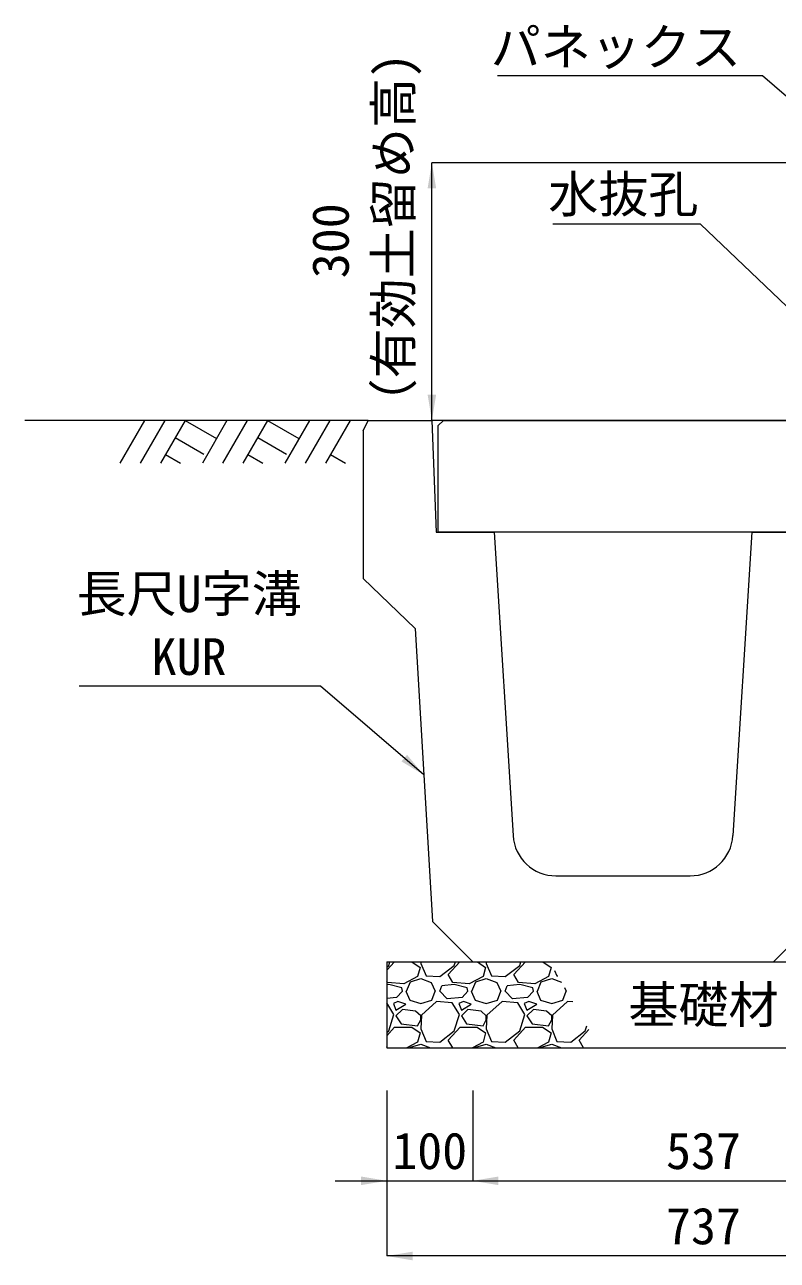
# Model space of a CAD drawing. Units: millimetres at full size, sheet at 1:40. Extents: x 206103 to 244503, y 883348 to 903496.
# Drawn here: x 228591 to 229467, y 896901 to 898339 of the extents above; entities that cross this region are included whole.
import ezdxf
from ezdxf.enums import TextEntityAlignment as Align

# ---------------------------------------------------------------- set-up
doc = ezdxf.new("R2010")
doc.units = ezdxf.units.MM
doc.header["$LTSCALE"] = 40
for name, color, linetype, lineweight in [('0_2', 7, 'Continuous', 20), ('基礎材', 7, 'Continuous', 15), ('寸法線', 7, 'Continuous', 13), ('引出線', 4, 'Continuous', 13), ('本体', 2, 'Continuous', 13), ('ﾊｯﾁﾝｸﾞ', 7, 'Continuous', 5)]:
    doc.layers.add(name, color=color, linetype=linetype, lineweight=lineweight)
doc.styles.add('ＭＳ ゴシック', font='')
doc.styles.get('ＭＳ ゴシック').set_extended_font_data('MS Gothic')

# ---------------------------------------------------------------- blocks, each defined once
blk = doc.blocks.new('filled_arrow')
at = {"color": 0, "linetype": 'Continuous', "lineweight": -2}
blk.add_solid([(7.5, 1.25), (0, 0), (7.5, -1.25)], dxfattribs=at)

msp = doc.modelspace()

# ---------------------------------------------------------------- linework, layer by layer
at = {"layer": '0_2'}
msp.add_line((228991.21, 897878.33), (228591.21, 897878.33), dxfattribs=at)
at = {"layer": '基礎材'}
for p, q in [((229012.71, 897248.33), (229750.02, 897248.33)), ((229012.71, 897248.33), (229012.71, 897148.33)), ((229012.71, 897148.33), (229750.02, 897148.33))]:
    msp.add_line(p, q, dxfattribs=at)
at = {"layer": '寸法線'}
for p, q in [((229065.21, 897878.33), (229065.21, 898178.33)), ((229525.21, 898178.33), (229065.21, 898178.33)), ((229520.21, 897878.33), (229065.21, 897878.33)), ((229012.71, 897098.33), (229012.71, 896993.39)), ((229012.71, 897098.33), (229012.71, 896905.89)), ((229112.71, 897098.33), (229112.71, 896993.39)), ((229112.71, 897098.33), (229112.71, 896993.39)), ((228952.71, 896993.39), (229172.71, 896993.39)), ((229112.71, 896993.39), (229650.02, 896993.39)), ((229750.02, 896905.89), (229012.71, 896905.89))]:
    msp.add_line(p, q, dxfattribs=at)
at = {"layer": '引出線'}
for points in [[(229570.21, 898175.83), (229450, 898279.29), (229141.75, 898279.29)], [(229570.21, 897923.33), (229377.75, 898106.78), (229206, 898106.78)], [(229055.77, 897465.76), (228935.56, 897569.22), (228654.73, 897569.22)]]:
    msp.add_lwpolyline(points, dxfattribs=at)
at = {"layer": '本体'}
for p, q in [((228985.21, 897866.33), (228991.21, 897878.33)), ((228991.21, 897878.33), (229065.21, 897878.33)), ((229065.21, 897878.33), (229070.21, 897748.33)), ((228985.21, 897866.33), (228985.21, 897694.33)), ((229070.21, 897748.33), (229137.71, 897748.33)), ((229137.71, 897748.33), (229159.78, 897395.21)), ((229437.71, 897748.33), (229415.64, 897395.21)), ((229437.71, 897748.33), (229505.21, 897748.33)), ((228985.21, 897694.33), (229045.71, 897636.33)), ((229045.71, 897636.33), (229065.84, 897295.19)), ((229209.68, 897348.33), (229365.73, 897348.33)), ((229112.71, 897248.33), (229065.84, 897295.19)), ((229462.71, 897248.33), (229509.57, 897295.19)), ((229112.71, 897248.33), (229462.71, 897248.33))]:
    msp.add_line(p, q, dxfattribs=at)
at = {"layer": '本体', "lineweight": 20}
msp.add_lwpolyline([(229072.71, 897748.33), (229072.71, 897872.33), (229078.71, 897878.33), (229496.71, 897878.33), (229502.71, 897872.33), (229502.71, 897748.33)], close=True, dxfattribs=at)
at = {"layer": '本体'}
for centre, start, end in [((229209.68, 897398.33), 183.57633, 270), ((229365.73, 897398.33), 270, 356.42367)]:
    msp.add_arc(centre, 50, start, end, dxfattribs=at)
at = {"layer": 'ﾊｯﾁﾝｸﾞ', "lineweight": 9}
for p, q in [((228730.65, 897878.33), (228702, 897828.71)), ((228754.27, 897878.33), (228725.62, 897828.71)), ((228777.89, 897878.33), (228749.24, 897828.71)), ((228777.89, 897878.33), (228814.46, 897857.22)), ((228826.65, 897878.33), (228798, 897828.71)), ((228850.27, 897878.33), (228821.62, 897828.71)), ((228873.89, 897878.33), (228845.24, 897828.71)), ((228873.89, 897878.33), (228910.46, 897857.22)), ((228922.65, 897878.33), (228894, 897828.71)), ((228946.27, 897878.33), (228917.62, 897828.71)), ((228969.89, 897878.33), (228941.24, 897828.71)), ((228766.47, 897858.55), (228799.88, 897839.26)), ((228862.47, 897858.55), (228895.88, 897839.26)), ((228755.05, 897838.76), (228772.46, 897828.71)), ((228851.05, 897838.76), (228868.46, 897828.71)), ((228947.05, 897838.76), (228964.46, 897828.71))]:
    msp.add_line(p, q, dxfattribs=at)
at = {"layer": 'ﾊｯﾁﾝｸﾞ'}
for p, q in [((229012.71, 897238.39), (229021.65, 897248.33)), ((229012.71, 897242.22), (229015.01, 897244)), ((229015.01, 897244), (229016.39, 897248.33)), ((229042.03, 897248.33), (229051.58, 897241.71)), ((229051.58, 897241.71), (229048.54, 897231.05)), ((229052.44, 897248.33), (229052.35, 897246.29)), ((229052.35, 897246.29), (229058.44, 897231.81)), ((229074.44, 897231.05), (229091.21, 897244)), ((229084.35, 897233.33), (229097.85, 897248.33)), ((229091.21, 897244), (229092.59, 897248.33)), ((229118.23, 897248.33), (229127.78, 897241.71)), ((229127.78, 897241.71), (229124.74, 897231.05)), ((229128.64, 897248.33), (229128.55, 897246.29)), ((229128.55, 897246.29), (229134.64, 897231.81)), ((229150.64, 897231.05), (229167.41, 897244)), ((229160.55, 897233.33), (229174.05, 897248.33)), ((229167.41, 897244), (229168.79, 897248.33)), ((229194.43, 897248.33), (229203.98, 897241.71)), ((229203.98, 897241.71), (229200.94, 897231.05)), ((229208.09, 897238.34), (229210.84, 897231.81)), ((229013.48, 897224.19), (229012.71, 897225.52)), ((229032.53, 897222.66), (229013.48, 897224.19)), ((229048.54, 897231.05), (229032.53, 897222.66)), ((229035.58, 897214.28), (229040.15, 897224.95)), ((229040.15, 897224.95), (229052.35, 897228.76)), ((229052.35, 897228.76), (229064.54, 897224.19)), ((229058.44, 897231.81), (229074.44, 897231.05)), ((229064.54, 897224.19), (229069.11, 897214.28)), ((229089.68, 897224.19), (229084.35, 897233.33)), ((229108.73, 897222.66), (229089.68, 897224.19)), ((229124.74, 897231.05), (229108.73, 897222.66)), ((229111.78, 897214.28), (229116.35, 897224.95)), ((229116.35, 897224.95), (229128.55, 897228.76)), ((229128.55, 897228.76), (229140.74, 897224.19)), ((229134.64, 897231.81), (229150.64, 897231.05)), ((229140.74, 897224.19), (229145.31, 897214.28)), ((229165.88, 897224.19), (229160.55, 897233.33)), ((229184.93, 897222.66), (229165.88, 897224.19)), ((229200.94, 897231.05), (229184.93, 897222.66)), ((229187.98, 897214.28), (229192.55, 897224.95)), ((229192.55, 897224.95), (229204.75, 897228.76)), ((229204.75, 897228.76), (229216.08, 897224.51)), ((229210.84, 897231.81), (229211.89, 897231.76)), ((229015.01, 897221.9), (229012.71, 897221.66)), ((229030.25, 897218.09), (229015.01, 897221.9)), ((229031.01, 897214.28), (229024.15, 897206.66)), ((229031.01, 897214.28), (229030.25, 897218.09)), ((229034.82, 897214.28), (229039.39, 897203.61)), ((229065.3, 897203.61), (229069.11, 897214.28)), ((229074.44, 897214.28), (229076.73, 897220.38)), ((229082.83, 897205.14), (229074.44, 897214.28)), ((229091.21, 897221.9), (229076.73, 897220.38)), ((229106.45, 897218.09), (229091.21, 897221.9)), ((229107.21, 897214.28), (229100.35, 897206.66)), ((229107.21, 897214.28), (229106.45, 897218.09)), ((229111.02, 897214.28), (229115.59, 897203.61)), ((229141.5, 897203.61), (229145.31, 897214.28)), ((229150.64, 897214.28), (229152.93, 897220.38)), ((229159.03, 897205.14), (229150.64, 897214.28)), ((229167.41, 897221.9), (229152.93, 897220.38)), ((229182.65, 897218.09), (229167.41, 897221.9)), ((229183.41, 897214.28), (229176.55, 897206.66)), ((229183.41, 897214.28), (229182.65, 897218.09)), ((229187.22, 897214.28), (229191.79, 897203.61)), ((229217.7, 897203.61), (229221.51, 897214.28)), ((229219.63, 897218.35), (229221.51, 897214.28)), ((229024.15, 897206.66), (229012.71, 897205.67)), ((229012.72, 897200.57), (229012.71, 897200.57)), ((229021.1, 897186.85), (229012.72, 897200.57)), ((229025.68, 897202.09), (229020.34, 897199.8)), ((229020.34, 897199.8), (229023.39, 897192.18)), ((229023.39, 897192.18), (229034.82, 897199.04)), ((229034.82, 897199.04), (229025.68, 897202.09)), ((229039.39, 897203.61), (229052.35, 897199.8)), ((229052.35, 897199.8), (229065.3, 897203.61)), ((229070.63, 897202.09), (229053.11, 897186.09)), ((229088.92, 897200.57), (229070.63, 897202.09)), ((229100.35, 897206.66), (229082.83, 897205.14)), ((229097.3, 897186.85), (229088.92, 897200.57)), ((229101.88, 897202.09), (229096.54, 897199.8)), ((229096.54, 897199.8), (229099.59, 897192.18)), ((229099.59, 897192.18), (229111.02, 897199.04)), ((229111.02, 897199.04), (229101.88, 897202.09)), ((229115.59, 897203.61), (229128.55, 897199.8)), ((229128.55, 897199.8), (229141.5, 897203.61)), ((229146.83, 897202.09), (229129.31, 897186.09)), ((229165.12, 897200.57), (229146.83, 897202.09)), ((229176.55, 897206.66), (229159.03, 897205.14)), ((229173.5, 897186.85), (229165.12, 897200.57)), ((229178.08, 897202.09), (229172.74, 897199.8)), ((229172.74, 897199.8), (229175.79, 897192.18)), ((229175.79, 897192.18), (229187.22, 897199.04)), ((229187.22, 897199.04), (229178.08, 897202.09)), ((229191.79, 897203.61), (229204.75, 897199.8)), ((229204.75, 897199.8), (229217.7, 897203.61)), ((229223.03, 897202.09), (229205.51, 897186.09)), ((229229.32, 897201.57), (229223.03, 897202.09)), ((229015.01, 897167.8), (229021.1, 897186.85)), ((229031.01, 897192.95), (229023.39, 897185.33)), ((229023.39, 897185.33), (229029.49, 897176.18)), ((229046.25, 897190.66), (229031.01, 897192.95)), ((229052.35, 897185.33), (229046.25, 897190.66)), ((229048.54, 897173.9), (229052.35, 897180.75)), ((229053.11, 897186.09), (229052.35, 897170.09)), ((229052.35, 897180.75), (229052.35, 897185.33)), ((229091.21, 897167.8), (229097.3, 897186.85)), ((229107.21, 897192.95), (229099.59, 897185.33)), ((229099.59, 897185.33), (229105.69, 897176.18)), ((229122.45, 897190.66), (229107.21, 897192.95)), ((229128.55, 897185.33), (229122.45, 897190.66)), ((229124.74, 897173.9), (229128.55, 897180.75)), ((229129.31, 897186.09), (229128.55, 897170.09)), ((229128.55, 897180.75), (229128.55, 897185.33)), ((229167.41, 897167.8), (229173.5, 897186.85)), ((229183.41, 897192.95), (229175.79, 897185.33)), ((229175.79, 897185.33), (229181.89, 897176.18)), ((229198.65, 897190.66), (229183.41, 897192.95)), ((229204.75, 897185.33), (229198.65, 897190.66)), ((229200.94, 897173.9), (229204.75, 897180.75)), ((229205.51, 897186.09), (229204.75, 897170.09)), ((229204.75, 897180.75), (229204.75, 897185.33)), ((229012.71, 897162.19), (229021.87, 897172.37)), ((229012.71, 897166.02), (229015.01, 897167.8)), ((229021.87, 897172.37), (229041.68, 897172.37)), ((229029.49, 897176.18), (229048.54, 897173.9)), ((229041.68, 897172.37), (229051.58, 897165.51)), ((229052.35, 897170.09), (229058.44, 897155.61)), ((229074.44, 897154.85), (229091.21, 897167.8)), ((229084.35, 897157.13), (229098.07, 897172.37)), ((229098.07, 897172.37), (229117.88, 897172.37)), ((229105.69, 897176.18), (229124.74, 897173.9)), ((229117.88, 897172.37), (229127.78, 897165.51)), ((229128.55, 897170.09), (229134.64, 897155.61)), ((229150.64, 897154.85), (229167.41, 897167.8)), ((229160.55, 897157.13), (229174.27, 897172.37)), ((229174.27, 897172.37), (229194.08, 897172.37)), ((229181.89, 897176.18), (229200.94, 897173.9)), ((229194.08, 897172.37), (229203.98, 897165.51)), ((229204.75, 897170.09), (229210.84, 897155.61)), ((229226.84, 897154.85), (229243.61, 897167.8)), ((229236.75, 897157.13), (229247.85, 897169.47)), ((229243.61, 897167.8), (229245.47, 897173.61)), ((229048.54, 897154.85), (229036.1, 897148.33)), ((229040.15, 897148.75), (229052.35, 897152.56)), ((229051.58, 897165.51), (229048.54, 897154.85)), ((229052.35, 897152.56), (229063.63, 897148.33)), ((229058.44, 897155.61), (229074.44, 897154.85)), ((229089.49, 897148.33), (229084.35, 897157.13)), ((229124.74, 897154.85), (229112.3, 897148.33)), ((229116.35, 897148.75), (229128.55, 897152.56)), ((229127.78, 897165.51), (229124.74, 897154.85)), ((229128.55, 897152.56), (229139.83, 897148.33)), ((229134.64, 897155.61), (229150.64, 897154.85)), ((229165.69, 897148.33), (229160.55, 897157.13)), ((229200.94, 897154.85), (229188.5, 897148.33)), ((229192.55, 897148.75), (229204.75, 897152.56)), ((229203.98, 897165.51), (229200.94, 897154.85)), ((229204.75, 897152.56), (229216.03, 897148.33)), ((229210.84, 897155.61), (229226.84, 897154.85)), ((229241.89, 897148.33), (229236.75, 897157.13)), ((229013.29, 897148.33), (229012.71, 897149.32)), ((229039.98, 897148.33), (229040.15, 897148.75)), ((229116.18, 897148.33), (229116.35, 897148.75)), ((229192.38, 897148.33), (229192.55, 897148.75))]:
    msp.add_line(p, q, dxfattribs=at)

# ---------------------------------------------------------------- block references
at = {"layer": '寸法線', "xscale": 4, "yscale": 4}
for p, rotation in [((229065.21, 898178.33), 270), ((229065.21, 897878.33), 90), ((229012.71, 896993.39), 180)]:
    msp.add_blockref('filled_arrow', p, dxfattribs=dict(at, rotation=rotation))
for p in [(229112.71, 896993.39), (229112.71, 896993.39), (229012.71, 896905.89)]:
    msp.add_blockref('filled_arrow', p, dxfattribs=at)
at = {"layer": '引出線', "xscale": 4, "yscale": 4, "rotation": 139.3}
msp.add_blockref('filled_arrow', (229055.77, 897465.76), dxfattribs=at)

# ---------------------------------------------------------------- texts
at = {"layer": '寸法線', "style": 'ＭＳ ゴシック'}
for s, p in [('（有効土留め高)', (229054.41, 897869.05)), ('300', (228981.28, 898043.87))]:
    msp.add_text(s, height=42.72, rotation=90, dxfattribs=at).set_placement(p, align=Align.BOTTOM_LEFT)
for s, p in [('基礎材', (229381.37, 897198.33)), ('100', (229062.71, 897028.39)), ('537', (229381.37, 897028.39)), ('737', (229381.37, 896940.89))]:
    msp.add_text(s, height=42.72, dxfattribs=at).set_placement(p, align=Align.MIDDLE_CENTER)
at = {"layer": '引出線', "style": 'ＭＳ ゴシック'}
for s, p in [('パネックス', (229425, 898334.43)), ('水抜孔', (229375.5, 898163.06))]:
    msp.add_text(s, height=42.72, dxfattribs=at).set_placement(p, align=Align.TOP_RIGHT)
for s, p in [('長尺U字溝', (228651.53, 897642.46)), ('KUR', (228738.94, 897569.33))]:
    msp.add_text(s, height=42.72, dxfattribs=at).set_placement(p, align=Align.BOTTOM_LEFT)

doc.saveas('drawing.dxf')
